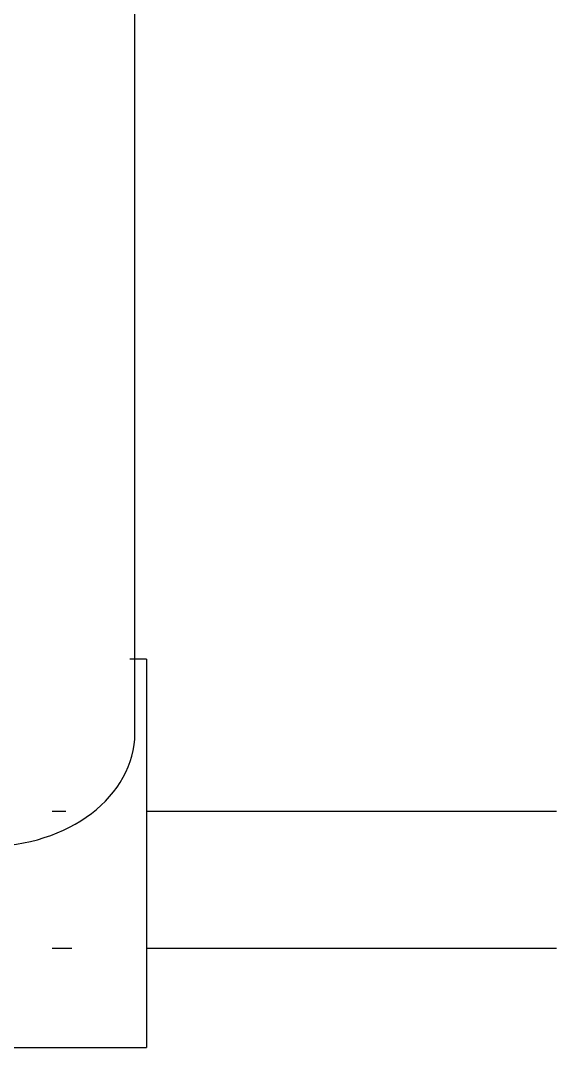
# Model space of a CAD drawing. Extents: x -45.7 to -14.1, y -192.9 to -169.
# Drawn here: x -34.2382 to -34.1913, y -174.8206 to -174.7307 of the extents above; entities that cross this region are included whole.
import ezdxf

# ---------------------------------------------------------------- set-up
doc = ezdxf.new("R2010")
doc.units = 0
doc.layers.add('CB- NET THAY-', color=7, linetype='Continuous')

# ---------------------------------------------------------------- blocks, each defined once
blk = doc.blocks.new('CTA - VÒI SEN - VÒI SEN Mora Izzy 130012-1060262-MB KIẾN TRÚC TẦNG 1')
at = {"layer": 'CB- NET THAY-'}
for p, q in [((-0.1962, -0.35924), (-0.49, -0.35924)), ((-0.49, -0.52924), (-0.49, -0.35924)), ((-0.49, -0.69924), (-0.49, -0.52924)), ((-0.40745, -0.56598), (-0.41941, -0.56598)), ((-0.48, -0.63433), (-0.48, -1.55507)), ((-0.49, -0.69924), (-0.47557, -0.69924))]:
    blk.add_line(p, q, dxfattribs=at)
for points in [[(-0.84891, -0.44598), (-0.74944, -0.44598), (-0.66237, -0.44598), (-0.58784, -0.44598), (-0.52599, -0.44598), (-0.49, -0.44598)], [(-0.42488, -0.44598), (-0.4173, -0.44598), (-0.40745, -0.44598)], [(-0.49, -0.56598), (-0.53273, -0.56598), (-0.59611, -0.56598), (-0.67214, -0.56598), (-0.76071, -0.56598), (-0.84891, -0.56598)]]:
    blk.add_lwpolyline(points, dxfattribs=at)
blk.add_ellipse((-0.35, -0.63433), major_axis=(-0.13, 0), ratio=0.763241, start_param=4.712389, end_param=6.283185, dxfattribs=at)

msp = doc.modelspace()

# ---------------------------------------------------------------- block references
at = {"layer": 'CB- NET THAY-', "xscale": 0.1, "yscale": 0.10000000000000002, "rotation": 180}
msp.add_blockref('CTA - VÒI SEN - VÒI SEN Mora Izzy 130012-1060262-MB KIẾN TRÚC TẦNG 1', (-34.27619, -174.856512), dxfattribs=at)

doc.saveas('drawing.dxf')
